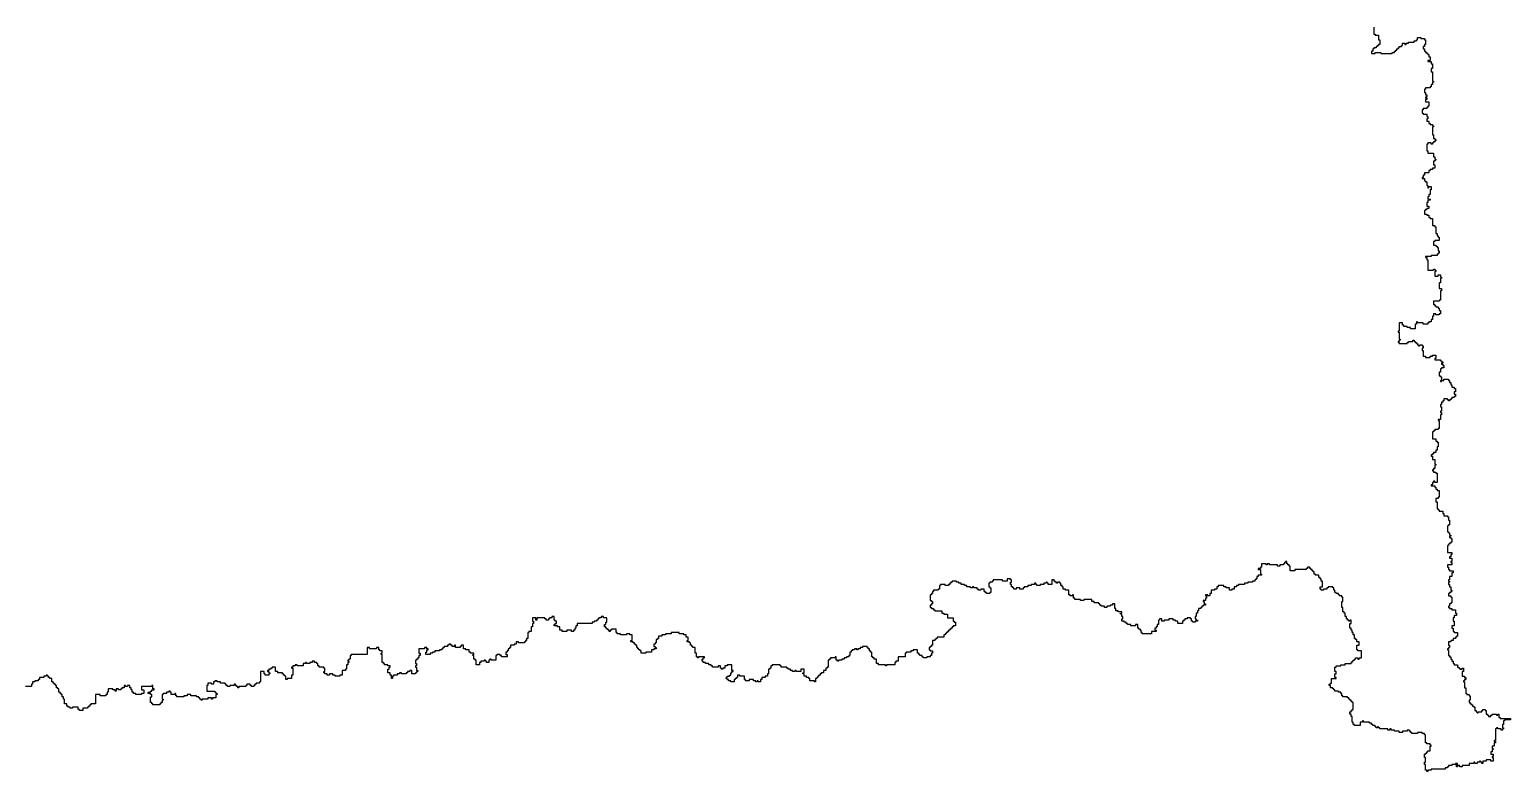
# Model space of a CAD drawing. Header units: inches. Extents: x -98695 to 376223, y 1122520 to 1501782.
# Drawn here: x 336384 to 376223, y 1148554 to 1168508 of the extents above; entities that cross this region are included whole.
import ezdxf

# ---------------------------------------------------------------- set-up
doc = ezdxf.new("R2010")
doc.units = ezdxf.units.IN
doc.header["$MEASUREMENT"] = 0
doc.layers.add('subs1', color=7, linetype='Continuous', true_color=0xc8dcf7)

msp = doc.modelspace()

# ---------------------------------------------------------------- linework, layer by layer
at = {"layer": 'subs1'}
msp.add_polyline3d([(372552, 1168574, 0), (372552, 1168389, 0), (372583, 1168389, 0), (372583, 1168358, 0), (372676, 1168358, 0), (372676, 1168235, 0), (372707, 1168235, 0), (372707, 1168111, 0), (372676, 1168111, 0), (372676, 1168080, 0), (372645, 1168080, 0), (372645, 1168050, 0), (372614, 1168050, 0), (372614, 1168019, 0), (372552, 1168019, 0), (372552, 1167988, 0), (372521, 1167988, 0), (372521, 1167926, 0), (372491, 1167926, 0), (372491, 1167865, 0), (372583, 1167865, 0), (372583, 1167895, 0), (372737, 1167895, 0), (372737, 1167865, 0), (373046, 1167865, 0), (373046, 1167895, 0), (373108, 1167895, 0), (373108, 1167926, 0), (373138, 1167926, 0), (373138, 1167957, 0), (373169, 1167957, 0), (373169, 1167988, 0), (373200, 1167988, 0), (373200, 1168019, 0), (373231, 1168019, 0), (373231, 1168050, 0), (373293, 1168050, 0), (373293, 1168080, 0), (373323, 1168080, 0), (373323, 1168142, 0), (373385, 1168142, 0), (373385, 1168111, 0), (373416, 1168111, 0), (373416, 1168142, 0), (373478, 1168142, 0), (373478, 1168173, 0), (373632, 1168173, 0), (373632, 1168204, 0), (373694, 1168204, 0), (373694, 1168235, 0), (373724, 1168235, 0), (373724, 1168296, 0), (373817, 1168296, 0), (373817, 1168266, 0), (373910, 1168266, 0), (373910, 1168235, 0), (373940, 1168235, 0), (373940, 1168111, 0), (373910, 1168111, 0), (373910, 1168050, 0), (373879, 1168050, 0), (373879, 1167988, 0), (373910, 1167988, 0), (373910, 1167926, 0), (373940, 1167926, 0), (373940, 1167895, 0), (373971, 1167895, 0), (373971, 1167865, 0), (374002, 1167865, 0), (374002, 1167834, 0), (374033, 1167834, 0), (374033, 1167772, 0), (374064, 1167772, 0), (374064, 1167679, 0), (374002, 1167679, 0), (374002, 1167649, 0), (374095, 1167649, 0), (374095, 1167587, 0), (374125, 1167587, 0), (374125, 1167463, 0), (374095, 1167463, 0), (374095, 1167371, 0), (374125, 1167371, 0), (374125, 1167124, 0), (374156, 1167124, 0), (374156, 1167093, 0), (374125, 1167093, 0), (374125, 1167032, 0), (374095, 1167032, 0), (374095, 1166970, 0), (374064, 1166970, 0), (374064, 1166939, 0), (373940, 1166939, 0), (373940, 1166908, 0), (373910, 1166908, 0), (373910, 1166816, 0), (373940, 1166816, 0), (373940, 1166754, 0), (373971, 1166754, 0), (373971, 1166692, 0), (373940, 1166692, 0), (373940, 1166661, 0), (373971, 1166661, 0), (373971, 1166631, 0), (373940, 1166631, 0), (373940, 1166569, 0), (374033, 1166569, 0), (374033, 1166446, 0), (374002, 1166446, 0), (374002, 1166415, 0), (373971, 1166415, 0), (373971, 1166384, 0), (373879, 1166384, 0), (373879, 1166353, 0), (373848, 1166353, 0), (373848, 1166260, 0), (373879, 1166260, 0), (373879, 1166230, 0), (373971, 1166230, 0), (373971, 1166168, 0), (374002, 1166168, 0), (374002, 1166106, 0), (373971, 1166106, 0), (373971, 1166045, 0), (374033, 1166045, 0), (374033, 1165983, 0), (374064, 1165983, 0), (374064, 1165952, 0), (374125, 1165952, 0), (374125, 1165921, 0), (374156, 1165921, 0), (374156, 1165890, 0), (374125, 1165890, 0), (374125, 1165674, 0), (374156, 1165674, 0), (374156, 1165582, 0), (374187, 1165582, 0), (374187, 1165551, 0), (374218, 1165551, 0), (374218, 1165520, 0), (374187, 1165520, 0), (374187, 1165489, 0), (374156, 1165489, 0), (374156, 1165458, 0), (374125, 1165458, 0), (374125, 1165428, 0), (374095, 1165428, 0), (374095, 1165458, 0), (374002, 1165458, 0), (374002, 1165428, 0), (373971, 1165428, 0), (373971, 1165243, 0), (374002, 1165243, 0), (374002, 1165181, 0), (374156, 1165181, 0), (374156, 1165088, 0), (374187, 1165088, 0), (374187, 1165027, 0), (374218, 1165027, 0), (374218, 1164996, 0), (374187, 1164996, 0), (374187, 1164965, 0), (374156, 1164965, 0), (374156, 1164872, 0), (374187, 1164872, 0), (374187, 1164780, 0), (374125, 1164780, 0), (374125, 1164749, 0), (374064, 1164749, 0), (374064, 1164718, 0), (374033, 1164718, 0), (374033, 1164656, 0), (373910, 1164656, 0), (373910, 1164595, 0), (373879, 1164595, 0), (373879, 1164533, 0), (373848, 1164533, 0), (373848, 1164502, 0), (373910, 1164502, 0), (373910, 1164441, 0), (373940, 1164441, 0), (373940, 1164410, 0), (373971, 1164410, 0), (373971, 1164317, 0), (374002, 1164317, 0), (374002, 1164255, 0), (374033, 1164255, 0), (374033, 1164286, 0), (374095, 1164286, 0), (374095, 1164194, 0), (374064, 1164194, 0), (374064, 1164070, 0), (374033, 1164070, 0), (374033, 1164009, 0), (374002, 1164009, 0), (374002, 1163947, 0), (374064, 1163947, 0), (374064, 1163916, 0), (374002, 1163916, 0), (374002, 1163854, 0), (373971, 1163854, 0), (373971, 1163762, 0), (374033, 1163762, 0), (374033, 1163700, 0), (373971, 1163700, 0), (373971, 1163669, 0), (373940, 1163669, 0), (373940, 1163638, 0), (373910, 1163638, 0), (373910, 1163546, 0), (373971, 1163546, 0), (373971, 1163515, 0), (374033, 1163515, 0), (374033, 1163453, 0), (374064, 1163453, 0), (374064, 1163423, 0), (374125, 1163423, 0), (374125, 1163237, 0), (374187, 1163237, 0), (374187, 1163207, 0), (374218, 1163207, 0), (374218, 1163022, 0), (374249, 1163022, 0), (374249, 1162960, 0), (374280, 1162960, 0), (374280, 1162929, 0), (374311, 1162929, 0), (374311, 1162836, 0), (374187, 1162836, 0), (374187, 1162806, 0), (374156, 1162806, 0), (374156, 1162713, 0), (374218, 1162713, 0), (374218, 1162682, 0), (374249, 1162682, 0), (374249, 1162651, 0), (374280, 1162651, 0), (374280, 1162559, 0), (374311, 1162559, 0), (374311, 1162497, 0), (374280, 1162497, 0), (374280, 1162466, 0), (374249, 1162466, 0), (374249, 1162435, 0), (374095, 1162435, 0), (374095, 1162405, 0), (373940, 1162405, 0), (373940, 1162374, 0), (373971, 1162374, 0), (373971, 1162312, 0), (374002, 1162312, 0), (374002, 1162034, 0), (374156, 1162034, 0), (374156, 1162065, 0), (374187, 1162065, 0), (374187, 1162034, 0), (374218, 1162034, 0), (374218, 1162004, 0), (374187, 1162004, 0), (374187, 1161880, 0), (374280, 1161880, 0), (374280, 1161911, 0), (374341, 1161911, 0), (374341, 1161849, 0), (374372, 1161849, 0), (374372, 1161819, 0), (374341, 1161819, 0), (374341, 1161695, 0), (374311, 1161695, 0), (374311, 1161541, 0), (374372, 1161541, 0), (374372, 1161479, 0), (374341, 1161479, 0), (374341, 1161232, 0), (374311, 1161232, 0), (374311, 1161202, 0), (374156, 1161202, 0), (374156, 1161109, 0), (374187, 1161109, 0), (374187, 1161078, 0), (374218, 1161078, 0), (374218, 1161047, 0), (374280, 1161047, 0), (374280, 1161017, 0), (374311, 1161017, 0), (374311, 1160955, 0), (374341, 1160955, 0), (374341, 1160862, 0), (374311, 1160862, 0), (374311, 1160831, 0), (374218, 1160831, 0), (374218, 1160862, 0), (374156, 1160862, 0), (374156, 1160801, 0), (374125, 1160801, 0), (374125, 1160708, 0), (374095, 1160708, 0), (374095, 1160646, 0), (374033, 1160646, 0), (374033, 1160616, 0), (374002, 1160616, 0), (374002, 1160585, 0), (373879, 1160585, 0), (373879, 1160616, 0), (373724, 1160616, 0), (373724, 1160646, 0), (373694, 1160646, 0), (373694, 1160585, 0), (373663, 1160585, 0), (373663, 1160461, 0), (373539, 1160461, 0), (373539, 1160492, 0), (373447, 1160492, 0), (373447, 1160523, 0), (373354, 1160523, 0), (373354, 1160554, 0), (373323, 1160554, 0), (373323, 1160616, 0), (373231, 1160616, 0), (373231, 1160400, 0), (373200, 1160400, 0), (373200, 1160369, 0), (373231, 1160369, 0), (373231, 1160184, 0), (373262, 1160184, 0), (373262, 1160153, 0), (373231, 1160153, 0), (373231, 1160122, 0), (373200, 1160122, 0), (373200, 1160091, 0), (373231, 1160091, 0), (373231, 1160060, 0), (373447, 1160060, 0), (373447, 1160091, 0), (373478, 1160091, 0), (373478, 1160122, 0), (373601, 1160122, 0), (373601, 1160153, 0), (373632, 1160153, 0), (373632, 1160122, 0), (373663, 1160122, 0), (373663, 1160091, 0), (373694, 1160091, 0), (373694, 1160060, 0), (373724, 1160060, 0), (373724, 1160029, 0), (373755, 1160029, 0), (373755, 1159999, 0), (373786, 1159999, 0), (373786, 1160029, 0), (373848, 1160029, 0), (373848, 1159999, 0), (373879, 1159999, 0), (373879, 1159937, 0), (373848, 1159937, 0), (373848, 1159875, 0), (373879, 1159875, 0), (373879, 1159721, 0), (373940, 1159721, 0), (373940, 1159690, 0), (374064, 1159690, 0), (374064, 1159721, 0), (374125, 1159721, 0), (374125, 1159752, 0), (374218, 1159752, 0), (374218, 1159659, 0), (374187, 1159659, 0), (374187, 1159628, 0), (374341, 1159628, 0), (374341, 1159598, 0), (374372, 1159598, 0), (374372, 1159567, 0), (374403, 1159567, 0), (374403, 1159536, 0), (374372, 1159536, 0), (374372, 1159505, 0), (374403, 1159505, 0), (374403, 1159474, 0), (374434, 1159474, 0), (374434, 1159412, 0), (374372, 1159412, 0), (374372, 1159382, 0), (374341, 1159382, 0), (374341, 1159289, 0), (374311, 1159289, 0), (374311, 1159197, 0), (374341, 1159197, 0), (374341, 1159166, 0), (374372, 1159166, 0), (374372, 1159073, 0), (374341, 1159073, 0), (374341, 1159042, 0), (374372, 1159042, 0), (374372, 1159073, 0), (374434, 1159073, 0), (374434, 1159104, 0), (374557, 1159104, 0), (374557, 1159073, 0), (374588, 1159073, 0), (374588, 1159011, 0), (374619, 1159011, 0), (374619, 1158950, 0), (374650, 1158950, 0), (374650, 1158888, 0), (374712, 1158888, 0), (374712, 1158857, 0), (374742, 1158857, 0), (374742, 1158765, 0), (374712, 1158765, 0), (374712, 1158703, 0), (374742, 1158703, 0), (374742, 1158641, 0), (374712, 1158641, 0), (374712, 1158610, 0), (374650, 1158610, 0), (374650, 1158580, 0), (374619, 1158580, 0), (374619, 1158549, 0), (374588, 1158549, 0), (374588, 1158518, 0), (374557, 1158518, 0), (374557, 1158549, 0), (374527, 1158549, 0), (374527, 1158580, 0), (374434, 1158580, 0), (374434, 1158518, 0), (374403, 1158518, 0), (374403, 1158487, 0), (374372, 1158487, 0), (374372, 1158425, 0), (374341, 1158425, 0), (374341, 1158364, 0), (374372, 1158364, 0), (374372, 1158240, 0), (374341, 1158240, 0), (374341, 1158209, 0), (374372, 1158209, 0), (374372, 1158148, 0), (374341, 1158148, 0), (374341, 1158024, 0), (374280, 1158024, 0), (374280, 1157994, 0), (374311, 1157994, 0), (374311, 1157778, 0), (374280, 1157778, 0), (374280, 1157747, 0), (374187, 1157747, 0), (374187, 1157716, 0), (374156, 1157716, 0), (374156, 1157685, 0), (374125, 1157685, 0), (374125, 1157500, 0), (374218, 1157500, 0), (374218, 1157438, 0), (374249, 1157438, 0), (374249, 1157407, 0), (374280, 1157407, 0), (374280, 1157284, 0), (374249, 1157284, 0), (374249, 1157192, 0), (374218, 1157192, 0), (374218, 1157130, 0), (374156, 1157130, 0), (374156, 1157099, 0), (374125, 1157099, 0), (374125, 1157068, 0), (374095, 1157068, 0), (374095, 1157037, 0), (374125, 1157037, 0), (374125, 1156945, 0), (374187, 1156945, 0), (374187, 1156821, 0), (374218, 1156821, 0), (374218, 1156790, 0), (374187, 1156790, 0), (374187, 1156698, 0), (374156, 1156698, 0), (374156, 1156667, 0), (374125, 1156667, 0), (374125, 1156636, 0), (374156, 1156636, 0), (374156, 1156605, 0), (374218, 1156605, 0), (374218, 1156575, 0), (374249, 1156575, 0), (374249, 1156328, 0), (374187, 1156328, 0), (374187, 1156359, 0), (374156, 1156359, 0), (374156, 1156328, 0), (374125, 1156328, 0), (374125, 1156266, 0), (374095, 1156266, 0), (374095, 1156235, 0), (374187, 1156235, 0), (374187, 1156204, 0), (374218, 1156204, 0), (374218, 1156143, 0), (374249, 1156143, 0), (374249, 1156112, 0), (374311, 1156112, 0), (374311, 1155927, 0), (374280, 1155927, 0), (374280, 1155896, 0), (374218, 1155896, 0), (374218, 1155803, 0), (374249, 1155803, 0), (374249, 1155618, 0), (374280, 1155618, 0), (374280, 1155587, 0), (374311, 1155587, 0), (374311, 1155557, 0), (374403, 1155557, 0), (374403, 1155495, 0), (374434, 1155495, 0), (374434, 1155433, 0), (374527, 1155433, 0), (374527, 1155402, 0), (374557, 1155402, 0), (374557, 1155310, 0), (374588, 1155310, 0), (374588, 1155186, 0), (374557, 1155186, 0), (374557, 1155156, 0), (374527, 1155156, 0), (374527, 1155001, 0), (374557, 1155001, 0), (374557, 1154971, 0), (374588, 1154971, 0), (374588, 1154909, 0), (374619, 1154909, 0), (374619, 1154878, 0), (374588, 1154878, 0), (374588, 1154847, 0), (374619, 1154847, 0), (374619, 1154816, 0), (374650, 1154816, 0), (374650, 1154724, 0), (374619, 1154724, 0), (374619, 1154693, 0), (374588, 1154693, 0), (374588, 1154662, 0), (374557, 1154662, 0), (374557, 1154631, 0), (374527, 1154631, 0), (374527, 1154446, 0), (374650, 1154446, 0), (374650, 1154384, 0), (374619, 1154384, 0), (374619, 1154323, 0), (374588, 1154323, 0), (374588, 1154292, 0), (374650, 1154292, 0), (374650, 1154199, 0), (374619, 1154199, 0), (374619, 1154169, 0), (374650, 1154169, 0), (374650, 1154107, 0), (374527, 1154107, 0), (374527, 1154045, 0), (374557, 1154045, 0), (374557, 1153983, 0), (374588, 1153983, 0), (374588, 1153953, 0), (374681, 1153953, 0), (374681, 1153891, 0), (374650, 1153891, 0), (374650, 1153798, 0), (374588, 1153798, 0), (374588, 1153706, 0), (374557, 1153706, 0), (374557, 1153675, 0), (374588, 1153675, 0), (374588, 1153644, 0), (374557, 1153644, 0), (374557, 1153582, 0), (374588, 1153582, 0), (374588, 1153521, 0), (374619, 1153521, 0), (374619, 1153428, 0), (374650, 1153428, 0), (374650, 1153397, 0), (374619, 1153397, 0), (374619, 1153366, 0), (374588, 1153366, 0), (374588, 1153336, 0), (374557, 1153336, 0), (374557, 1153274, 0), (374619, 1153274, 0), (374619, 1153243, 0), (374650, 1153243, 0), (374650, 1153089, 0), (374619, 1153089, 0), (374619, 1153058, 0), (374588, 1153058, 0), (374588, 1152996, 0), (374557, 1152996, 0), (374557, 1152965, 0), (374588, 1152965, 0), (374588, 1152935, 0), (374650, 1152935, 0), (374650, 1152904, 0), (374742, 1152904, 0), (374742, 1152811, 0), (374773, 1152811, 0), (374773, 1152750, 0), (374712, 1152750, 0), (374712, 1152688, 0), (374681, 1152688, 0), (374681, 1152595, 0), (374712, 1152595, 0), (374712, 1152472, 0), (374650, 1152472, 0), (374650, 1152410, 0), (374681, 1152410, 0), (374681, 1152318, 0), (374712, 1152318, 0), (374712, 1152287, 0), (374804, 1152287, 0), (374804, 1152194, 0), (374773, 1152194, 0), (374773, 1152163, 0), (374742, 1152163, 0), (374742, 1152133, 0), (374681, 1152133, 0), (374681, 1152071, 0), (374619, 1152071, 0), (374619, 1152040, 0), (374557, 1152040, 0), (374557, 1151948, 0), (374588, 1151948, 0), (374588, 1151886, 0), (374557, 1151886, 0), (374557, 1151855, 0), (374527, 1151855, 0), (374527, 1151824, 0), (374557, 1151824, 0), (374557, 1151670, 0), (374588, 1151670, 0), (374588, 1151639, 0), (374619, 1151639, 0), (374619, 1151577, 0), (374650, 1151577, 0), (374650, 1151516, 0), (374681, 1151516, 0), (374681, 1151454, 0), (374712, 1151454, 0), (374712, 1151423, 0), (374804, 1151423, 0), (374804, 1151361, 0), (374835, 1151361, 0), (374835, 1151331, 0), (374866, 1151331, 0), (374866, 1151300, 0), (374928, 1151300, 0), (374928, 1151331, 0), (374958, 1151331, 0), (374958, 1151238, 0), (374928, 1151238, 0), (374928, 1151115, 0), (374989, 1151115, 0), (374989, 1151084, 0), (375020, 1151084, 0), (375020, 1151022, 0), (374989, 1151022, 0), (374989, 1150991, 0), (374958, 1150991, 0), (374958, 1150960, 0), (374989, 1150960, 0), (374989, 1150806, 0), (375020, 1150806, 0), (375020, 1150652, 0), (375051, 1150652, 0), (375051, 1150621, 0), (375113, 1150621, 0), (375113, 1150590, 0), (375143, 1150590, 0), (375143, 1150467, 0), (375113, 1150467, 0), (375113, 1150405, 0), (375143, 1150405, 0), (375143, 1150374, 0), (375174, 1150374, 0), (375174, 1150344, 0), (375205, 1150344, 0), (375205, 1150313, 0), (375236, 1150313, 0), (375236, 1150282, 0), (375267, 1150282, 0), (375267, 1150189, 0), (375298, 1150189, 0), (375298, 1150158, 0), (375329, 1150158, 0), (375329, 1150128, 0), (375359, 1150128, 0), (375359, 1150158, 0), (375452, 1150158, 0), (375452, 1150189, 0), (375483, 1150189, 0), (375483, 1150220, 0), (375544, 1150220, 0), (375544, 1150189, 0), (375575, 1150189, 0), (375575, 1150097, 0), (375606, 1150097, 0), (375606, 1150066, 0), (375637, 1150066, 0), (375637, 1150035, 0), (375699, 1150035, 0), (375699, 1150066, 0), (375730, 1150066, 0), (375730, 1150097, 0), (375853, 1150097, 0), (375853, 1150066, 0), (375884, 1150066, 0), (375884, 1150097, 0), (375915, 1150097, 0), (375915, 1150004, 0), (375945, 1150004, 0), (375945, 1149973, 0), (376223, 1149973, 0), (376223, 1149942, 0), (376069, 1149942, 0), (376069, 1149912, 0), (376038, 1149912, 0), (376038, 1149819, 0), (376007, 1149819, 0), (376007, 1149727, 0), (376038, 1149727, 0), (376038, 1149696, 0), (376007, 1149696, 0), (376007, 1149665, 0), (375976, 1149665, 0), (375976, 1149696, 0), (375884, 1149696, 0), (375884, 1149727, 0), (375853, 1149727, 0), (375853, 1149696, 0), (375822, 1149696, 0), (375822, 1149387, 0), (375791, 1149387, 0), (375791, 1149356, 0), (375822, 1149356, 0), (375822, 1149326, 0), (375791, 1149326, 0), (375791, 1149233, 0), (375730, 1149233, 0), (375730, 1149171, 0), (375760, 1149171, 0), (375760, 1149140, 0), (375730, 1149140, 0), (375730, 1149079, 0), (375699, 1149079, 0), (375699, 1149017, 0), (375760, 1149017, 0), (375760, 1148955, 0), (375730, 1148955, 0), (375730, 1148925, 0), (375760, 1148925, 0), (375760, 1148832, 0), (375699, 1148832, 0), (375699, 1148863, 0), (375575, 1148863, 0), (375575, 1148832, 0), (375483, 1148832, 0), (375483, 1148770, 0), (375452, 1148770, 0), (375452, 1148801, 0), (375421, 1148801, 0), (375421, 1148832, 0), (375390, 1148832, 0), (375390, 1148801, 0), (375329, 1148801, 0), (375329, 1148770, 0), (375267, 1148770, 0), (375267, 1148801, 0), (375236, 1148801, 0), (375236, 1148770, 0), (375113, 1148770, 0), (375113, 1148709, 0), (374928, 1148709, 0), (374928, 1148678, 0), (374866, 1148678, 0), (374866, 1148709, 0), (374804, 1148709, 0), (374804, 1148678, 0), (374773, 1148678, 0), (374773, 1148739, 0), (374804, 1148739, 0), (374804, 1148770, 0), (374742, 1148770, 0), (374742, 1148739, 0), (374650, 1148739, 0), (374650, 1148709, 0), (374557, 1148709, 0), (374557, 1148678, 0), (374527, 1148678, 0), (374527, 1148647, 0), (374465, 1148647, 0), (374465, 1148616, 0), (374095, 1148616, 0), (374095, 1148585, 0), (374002, 1148585, 0), (374002, 1148554, 0), (373971, 1148554, 0), (373971, 1148585, 0), (373940, 1148585, 0), (373940, 1148739, 0), (373910, 1148739, 0), (373910, 1148801, 0), (373940, 1148801, 0), (373940, 1148925, 0), (373910, 1148925, 0), (373910, 1149017, 0), (373940, 1149017, 0), (373940, 1149048, 0), (373971, 1149048, 0), (373971, 1149079, 0), (374002, 1149079, 0), (374002, 1149110, 0), (374064, 1149110, 0), (374064, 1149233, 0), (374095, 1149233, 0), (374095, 1149264, 0), (374064, 1149264, 0), (374064, 1149295, 0), (373971, 1149295, 0), (373971, 1149326, 0), (373940, 1149326, 0), (373940, 1149541, 0), (373910, 1149541, 0), (373910, 1149572, 0), (373848, 1149572, 0), (373848, 1149603, 0), (373724, 1149603, 0), (373724, 1149572, 0), (373570, 1149572, 0), (373570, 1149603, 0), (373539, 1149603, 0), (373539, 1149634, 0), (373509, 1149634, 0), (373509, 1149665, 0), (373447, 1149665, 0), (373447, 1149634, 0), (373323, 1149634, 0), (373323, 1149603, 0), (373231, 1149603, 0), (373231, 1149634, 0), (373108, 1149634, 0), (373108, 1149665, 0), (373015, 1149665, 0), (373015, 1149696, 0), (372984, 1149696, 0), (372984, 1149665, 0), (372922, 1149665, 0), (372922, 1149696, 0), (372707, 1149696, 0), (372707, 1149727, 0), (372676, 1149727, 0), (372676, 1149757, 0), (372645, 1149757, 0), (372645, 1149727, 0), (372614, 1149727, 0), (372614, 1149757, 0), (372583, 1149757, 0), (372583, 1149788, 0), (372521, 1149788, 0), (372521, 1149819, 0), (372491, 1149819, 0), (372491, 1149850, 0), (372429, 1149850, 0), (372429, 1149881, 0), (372275, 1149881, 0), (372275, 1149912, 0), (372244, 1149912, 0), (372244, 1149881, 0), (372182, 1149881, 0), (372182, 1149788, 0), (372028, 1149788, 0), (372028, 1149819, 0), (371997, 1149819, 0), (371997, 1149881, 0), (371966, 1149881, 0), (371966, 1150035, 0), (371935, 1150035, 0), (371935, 1150097, 0), (371905, 1150097, 0), (371905, 1150158, 0), (371935, 1150158, 0), (371935, 1150189, 0), (371966, 1150189, 0), (371966, 1150220, 0), (371997, 1150220, 0), (371997, 1150405, 0), (371966, 1150405, 0), (371966, 1150436, 0), (371935, 1150436, 0), (371935, 1150467, 0), (371905, 1150467, 0), (371905, 1150498, 0), (371874, 1150498, 0), (371874, 1150529, 0), (371843, 1150529, 0), (371843, 1150559, 0), (371719, 1150559, 0), (371719, 1150590, 0), (371689, 1150590, 0), (371689, 1150652, 0), (371658, 1150652, 0), (371658, 1150683, 0), (371596, 1150683, 0), (371596, 1150714, 0), (371504, 1150714, 0), (371504, 1150745, 0), (371473, 1150745, 0), (371473, 1150775, 0), (371442, 1150775, 0), (371442, 1150806, 0), (371380, 1150806, 0), (371380, 1150868, 0), (371349, 1150868, 0), (371349, 1150899, 0), (371380, 1150899, 0), (371380, 1150930, 0), (371411, 1150930, 0), (371411, 1151053, 0), (371534, 1151053, 0), (371534, 1151084, 0), (371504, 1151084, 0), (371504, 1151176, 0), (371534, 1151176, 0), (371534, 1151238, 0), (371504, 1151238, 0), (371504, 1151361, 0), (371534, 1151361, 0), (371534, 1151392, 0), (371658, 1151392, 0), (371658, 1151423, 0), (371781, 1151423, 0), (371781, 1151454, 0), (371935, 1151454, 0), (371935, 1151485, 0), (371966, 1151485, 0), (371966, 1151516, 0), (371997, 1151516, 0), (371997, 1151547, 0), (372028, 1151547, 0), (372028, 1151577, 0), (372059, 1151577, 0), (372059, 1151608, 0), (372120, 1151608, 0), (372120, 1151577, 0), (372151, 1151577, 0), (372151, 1151608, 0), (372213, 1151608, 0), (372213, 1151793, 0), (372120, 1151793, 0), (372120, 1151824, 0), (372090, 1151824, 0), (372090, 1151948, 0), (372151, 1151948, 0), (372151, 1152040, 0), (372090, 1152040, 0), (372090, 1152102, 0), (372059, 1152102, 0), (372059, 1152133, 0), (372028, 1152133, 0), (372028, 1152225, 0), (371997, 1152225, 0), (371997, 1152287, 0), (371966, 1152287, 0), (371966, 1152349, 0), (371935, 1152349, 0), (371935, 1152410, 0), (371905, 1152410, 0), (371905, 1152534, 0), (371935, 1152534, 0), (371935, 1152626, 0), (371905, 1152626, 0), (371905, 1152595, 0), (371874, 1152595, 0), (371874, 1152626, 0), (371843, 1152626, 0), (371843, 1152657, 0), (371812, 1152657, 0), (371812, 1152719, 0), (371781, 1152719, 0), (371781, 1152811, 0), (371750, 1152811, 0), (371750, 1152842, 0), (371719, 1152842, 0), (371719, 1152965, 0), (371689, 1152965, 0), (371689, 1153120, 0), (371719, 1153120, 0), (371719, 1153243, 0), (371689, 1153243, 0), (371689, 1153274, 0), (371627, 1153274, 0), (371627, 1153305, 0), (371596, 1153305, 0), (371596, 1153336, 0), (371534, 1153336, 0), (371534, 1153366, 0), (371504, 1153366, 0), (371504, 1153428, 0), (371473, 1153428, 0), (371473, 1153490, 0), (371442, 1153490, 0), (371442, 1153521, 0), (371318, 1153521, 0), (371318, 1153490, 0), (371288, 1153490, 0), (371288, 1153459, 0), (371195, 1153459, 0), (371195, 1153428, 0), (371133, 1153428, 0), (371133, 1153459, 0), (371103, 1153459, 0), (371103, 1153521, 0), (371164, 1153521, 0), (371164, 1153675, 0), (371133, 1153675, 0), (371133, 1153737, 0), (371103, 1153737, 0), (371103, 1153768, 0), (371072, 1153768, 0), (371072, 1153829, 0), (370979, 1153829, 0), (370979, 1153860, 0), (370948, 1153860, 0), (370948, 1153922, 0), (370917, 1153922, 0), (370917, 1153953, 0), (370887, 1153953, 0), (370887, 1153983, 0), (370856, 1153983, 0), (370856, 1154014, 0), (370825, 1154014, 0), (370825, 1154045, 0), (370763, 1154045, 0), (370763, 1154014, 0), (370732, 1154014, 0), (370732, 1153983, 0), (370424, 1153983, 0), (370424, 1153953, 0), (370300, 1153953, 0), (370300, 1154076, 0), (370270, 1154076, 0), (370270, 1154107, 0), (370239, 1154107, 0), (370239, 1154138, 0), (370208, 1154138, 0), (370208, 1154199, 0), (370177, 1154199, 0), (370177, 1154169, 0), (370146, 1154169, 0), (370146, 1154138, 0), (370115, 1154138, 0), (370115, 1154107, 0), (370023, 1154107, 0), (370023, 1154076, 0), (369961, 1154076, 0), (369961, 1154107, 0), (369745, 1154107, 0), (369745, 1154138, 0), (369684, 1154138, 0), (369684, 1154107, 0), (369653, 1154107, 0), (369653, 1154138, 0), (369529, 1154138, 0), (369529, 1154045, 0), (369498, 1154045, 0), (369498, 1154014, 0), (369437, 1154014, 0), (369437, 1153983, 0), (369498, 1153983, 0), (369498, 1153860, 0), (369529, 1153860, 0), (369529, 1153829, 0), (369437, 1153829, 0), (369437, 1153798, 0), (369406, 1153798, 0), (369406, 1153737, 0), (369375, 1153737, 0), (369375, 1153706, 0), (369344, 1153706, 0), (369344, 1153675, 0), (369283, 1153675, 0), (369283, 1153644, 0), (369159, 1153644, 0), (369159, 1153613, 0), (369067, 1153613, 0), (369067, 1153582, 0), (368912, 1153582, 0), (368912, 1153552, 0), (368851, 1153552, 0), (368851, 1153521, 0), (368789, 1153521, 0), (368789, 1153459, 0), (368727, 1153459, 0), (368727, 1153428, 0), (368666, 1153428, 0), (368666, 1153490, 0), (368573, 1153490, 0), (368573, 1153521, 0), (368511, 1153521, 0), (368511, 1153552, 0), (368357, 1153552, 0), (368357, 1153521, 0), (368326, 1153521, 0), (368326, 1153459, 0), (368265, 1153459, 0), (368265, 1153428, 0), (368172, 1153428, 0), (368172, 1153336, 0), (368141, 1153336, 0), (368141, 1153274, 0), (368080, 1153274, 0), (368080, 1153305, 0), (368018, 1153305, 0), (368018, 1153274, 0), (368049, 1153274, 0), (368049, 1153212, 0), (368018, 1153212, 0), (368018, 1153151, 0), (367956, 1153151, 0), (367956, 1153120, 0), (367987, 1153120, 0), (367987, 1153058, 0), (368018, 1153058, 0), (368018, 1153027, 0), (367956, 1153027, 0), (367956, 1152996, 0), (367925, 1152996, 0), (367925, 1152965, 0), (367894, 1152965, 0), (367894, 1152935, 0), (367833, 1152935, 0), (367833, 1152873, 0), (367802, 1152873, 0), (367802, 1152811, 0), (367771, 1152811, 0), (367771, 1152719, 0), (367740, 1152719, 0), (367740, 1152657, 0), (367771, 1152657, 0), (367771, 1152626, 0), (367802, 1152626, 0), (367802, 1152595, 0), (367740, 1152595, 0), (367740, 1152564, 0), (367679, 1152564, 0), (367679, 1152595, 0), (367648, 1152595, 0), (367648, 1152657, 0), (367617, 1152657, 0), (367617, 1152688, 0), (367524, 1152688, 0), (367524, 1152657, 0), (367463, 1152657, 0), (367463, 1152626, 0), (367432, 1152626, 0), (367432, 1152595, 0), (367401, 1152595, 0), (367401, 1152534, 0), (367277, 1152534, 0), (367277, 1152595, 0), (367216, 1152595, 0), (367216, 1152626, 0), (367154, 1152626, 0), (367154, 1152657, 0), (367031, 1152657, 0), (367031, 1152626, 0), (366907, 1152626, 0), (366907, 1152595, 0), (366846, 1152595, 0), (366846, 1152657, 0), (366784, 1152657, 0), (366784, 1152626, 0), (366753, 1152626, 0), (366753, 1152503, 0), (366722, 1152503, 0), (366722, 1152441, 0), (366691, 1152441, 0), (366691, 1152410, 0), (366661, 1152410, 0), (366661, 1152349, 0), (366691, 1152349, 0), (366691, 1152318, 0), (366568, 1152318, 0), (366568, 1152256, 0), (366321, 1152256, 0), (366321, 1152287, 0), (366290, 1152287, 0), (366290, 1152349, 0), (366260, 1152349, 0), (366260, 1152379, 0), (366229, 1152379, 0), (366229, 1152410, 0), (366198, 1152410, 0), (366198, 1152503, 0), (366136, 1152503, 0), (366136, 1152472, 0), (366013, 1152472, 0), (366013, 1152503, 0), (365920, 1152503, 0), (365920, 1152534, 0), (365889, 1152534, 0), (365889, 1152564, 0), (365828, 1152564, 0), (365828, 1152595, 0), (365766, 1152595, 0), (365766, 1152657, 0), (365797, 1152657, 0), (365797, 1152719, 0), (365766, 1152719, 0), (365766, 1152780, 0), (365735, 1152780, 0), (365735, 1152811, 0), (365766, 1152811, 0), (365766, 1152842, 0), (365673, 1152842, 0), (365673, 1152873, 0), (365612, 1152873, 0), (365612, 1152935, 0), (365581, 1152935, 0), (365581, 1153058, 0), (365519, 1153058, 0), (365519, 1153027, 0), (365458, 1153027, 0), (365458, 1152996, 0), (365365, 1152996, 0), (365365, 1152965, 0), (365303, 1152965, 0), (365303, 1152996, 0), (365211, 1152996, 0), (365211, 1153027, 0), (365180, 1153027, 0), (365180, 1153058, 0), (365149, 1153058, 0), (365149, 1153089, 0), (365026, 1153089, 0), (365026, 1153120, 0), (364964, 1153120, 0), (364964, 1153181, 0), (364748, 1153181, 0), (364748, 1153151, 0), (364656, 1153151, 0), (364656, 1153181, 0), (364501, 1153181, 0), (364501, 1153212, 0), (364470, 1153212, 0), (364470, 1153305, 0), (364440, 1153305, 0), (364440, 1153274, 0), (364378, 1153274, 0), (364378, 1153305, 0), (364347, 1153305, 0), (364347, 1153428, 0), (364255, 1153428, 0), (364255, 1153459, 0), (364193, 1153459, 0), (364193, 1153521, 0), (364162, 1153521, 0), (364162, 1153552, 0), (364131, 1153552, 0), (364131, 1153613, 0), (364100, 1153613, 0), (364100, 1153644, 0), (364039, 1153644, 0), (364039, 1153613, 0), (364008, 1153613, 0), (364008, 1153644, 0), (363977, 1153644, 0), (363977, 1153675, 0), (363946, 1153675, 0), (363946, 1153706, 0), (363884, 1153706, 0), (363884, 1153582, 0), (363792, 1153582, 0), (363792, 1153613, 0), (363761, 1153613, 0), (363761, 1153644, 0), (363730, 1153644, 0), (363730, 1153613, 0), (363668, 1153613, 0), (363668, 1153582, 0), (363576, 1153582, 0), (363576, 1153552, 0), (363483, 1153552, 0), (363483, 1153582, 0), (363452, 1153582, 0), (363452, 1153613, 0), (363422, 1153613, 0), (363422, 1153582, 0), (363329, 1153582, 0), (363329, 1153552, 0), (363237, 1153552, 0), (363237, 1153521, 0), (363144, 1153521, 0), (363144, 1153490, 0), (363113, 1153490, 0), (363113, 1153459, 0), (363021, 1153459, 0), (363021, 1153490, 0), (362928, 1153490, 0), (362928, 1153459, 0), (362866, 1153459, 0), (362866, 1153490, 0), (362836, 1153490, 0), (362836, 1153521, 0), (362805, 1153521, 0), (362805, 1153582, 0), (362774, 1153582, 0), (362774, 1153644, 0), (362805, 1153644, 0), (362805, 1153706, 0), (362774, 1153706, 0), (362774, 1153737, 0), (362681, 1153737, 0), (362681, 1153675, 0), (362558, 1153675, 0), (362558, 1153706, 0), (362311, 1153706, 0), (362311, 1153675, 0), (362280, 1153675, 0), (362280, 1153644, 0), (362219, 1153644, 0), (362219, 1153613, 0), (362188, 1153613, 0), (362188, 1153521, 0), (362219, 1153521, 0), (362219, 1153490, 0), (362249, 1153490, 0), (362249, 1153366, 0), (362219, 1153366, 0), (362219, 1153336, 0), (362126, 1153336, 0), (362126, 1153366, 0), (362095, 1153366, 0), (362095, 1153397, 0), (362064, 1153397, 0), (362064, 1153459, 0), (361972, 1153459, 0), (361972, 1153428, 0), (361910, 1153428, 0), (361910, 1153459, 0), (361879, 1153459, 0), (361879, 1153490, 0), (361787, 1153490, 0), (361787, 1153521, 0), (361756, 1153521, 0), (361756, 1153490, 0), (361694, 1153490, 0), (361694, 1153521, 0), (361602, 1153521, 0), (361602, 1153552, 0), (361540, 1153552, 0), (361540, 1153582, 0), (361447, 1153582, 0), (361447, 1153613, 0), (361386, 1153613, 0), (361386, 1153644, 0), (361324, 1153644, 0), (361324, 1153675, 0), (361201, 1153675, 0), (361201, 1153644, 0), (361170, 1153644, 0), (361170, 1153613, 0), (361139, 1153613, 0), (361139, 1153582, 0), (361108, 1153582, 0), (361108, 1153552, 0), (361016, 1153552, 0), (361016, 1153582, 0), (360892, 1153582, 0), (360892, 1153552, 0), (360861, 1153552, 0), (360861, 1153459, 0), (360831, 1153459, 0), (360831, 1153428, 0), (360707, 1153428, 0), (360707, 1153397, 0), (360676, 1153397, 0), (360676, 1153336, 0), (360645, 1153336, 0), (360645, 1153305, 0), (360615, 1153305, 0), (360615, 1153151, 0), (360645, 1153151, 0), (360645, 1153120, 0), (360676, 1153120, 0), (360676, 1153058, 0), (360645, 1153058, 0), (360645, 1153027, 0), (360615, 1153027, 0), (360615, 1152965, 0), (360645, 1152965, 0), (360645, 1152935, 0), (360707, 1152935, 0), (360707, 1152904, 0), (360738, 1152904, 0), (360738, 1152873, 0), (360923, 1152873, 0), (360923, 1152811, 0), (360985, 1152811, 0), (360985, 1152780, 0), (361077, 1152780, 0), (361077, 1152688, 0), (361232, 1152688, 0), (361232, 1152595, 0), (361262, 1152595, 0), (361262, 1152564, 0), (361293, 1152564, 0), (361293, 1152472, 0), (361232, 1152472, 0), (361232, 1152441, 0), (361201, 1152441, 0), (361201, 1152410, 0), (361170, 1152410, 0), (361170, 1152379, 0), (361139, 1152379, 0), (361139, 1152349, 0), (361108, 1152349, 0), (361108, 1152318, 0), (361077, 1152318, 0), (361077, 1152287, 0), (361046, 1152287, 0), (361046, 1152256, 0), (361016, 1152256, 0), (361016, 1152225, 0), (360985, 1152225, 0), (360985, 1152163, 0), (360800, 1152163, 0), (360800, 1152133, 0), (360769, 1152133, 0), (360769, 1152102, 0), (360738, 1152102, 0), (360738, 1152071, 0), (360676, 1152071, 0), (360676, 1151948, 0), (360645, 1151948, 0), (360645, 1151917, 0), (360615, 1151917, 0), (360615, 1151886, 0), (360584, 1151886, 0), (360584, 1151824, 0), (360615, 1151824, 0), (360615, 1151793, 0), (360676, 1151793, 0), (360676, 1151732, 0), (360645, 1151732, 0), (360645, 1151670, 0), (360615, 1151670, 0), (360615, 1151639, 0), (360522, 1151639, 0), (360522, 1151608, 0), (360429, 1151608, 0), (360429, 1151639, 0), (360399, 1151639, 0), (360399, 1151670, 0), (360337, 1151670, 0), (360337, 1151701, 0), (360306, 1151701, 0), (360306, 1151732, 0), (360275, 1151732, 0), (360275, 1151824, 0), (360152, 1151824, 0), (360152, 1151793, 0), (360090, 1151793, 0), (360090, 1151762, 0), (359967, 1151762, 0), (359967, 1151732, 0), (359936, 1151732, 0), (359936, 1151639, 0), (359751, 1151639, 0), (359751, 1151516, 0), (359689, 1151516, 0), (359689, 1151485, 0), (359658, 1151485, 0), (359658, 1151423, 0), (359442, 1151423, 0), (359442, 1151392, 0), (359412, 1151392, 0), (359412, 1151423, 0), (359226, 1151423, 0), (359226, 1151454, 0), (359165, 1151454, 0), (359165, 1151577, 0), (359103, 1151577, 0), (359103, 1151608, 0), (359072, 1151608, 0), (359072, 1151639, 0), (359041, 1151639, 0), (359041, 1151762, 0), (359011, 1151762, 0), (359011, 1151793, 0), (358980, 1151793, 0), (358980, 1151855, 0), (358949, 1151855, 0), (358949, 1151886, 0), (358918, 1151886, 0), (358918, 1151917, 0), (358795, 1151917, 0), (358795, 1151886, 0), (358733, 1151886, 0), (358733, 1151855, 0), (358671, 1151855, 0), (358671, 1151824, 0), (358640, 1151824, 0), (358640, 1151855, 0), (358579, 1151855, 0), (358579, 1151824, 0), (358517, 1151824, 0), (358517, 1151793, 0), (358486, 1151793, 0), (358486, 1151762, 0), (358455, 1151762, 0), (358455, 1151670, 0), (358424, 1151670, 0), (358424, 1151639, 0), (358363, 1151639, 0), (358363, 1151608, 0), (358301, 1151608, 0), (358301, 1151577, 0), (358239, 1151577, 0), (358239, 1151547, 0), (358147, 1151547, 0), (358147, 1151516, 0), (358116, 1151516, 0), (358116, 1151547, 0), (358085, 1151547, 0), (358085, 1151639, 0), (358054, 1151639, 0), (358054, 1151608, 0), (357931, 1151608, 0), (357931, 1151577, 0), (357900, 1151577, 0), (357900, 1151547, 0), (357869, 1151547, 0), (357869, 1151361, 0), (357838, 1151361, 0), (357838, 1151331, 0), (357808, 1151331, 0), (357808, 1151269, 0), (357746, 1151269, 0), (357746, 1151207, 0), (357684, 1151207, 0), (357684, 1151176, 0), (357653, 1151176, 0), (357653, 1151146, 0), (357622, 1151146, 0), (357622, 1151115, 0), (357592, 1151115, 0), (357592, 1151084, 0), (357561, 1151084, 0), (357561, 1151053, 0), (357530, 1151053, 0), (357530, 1150960, 0), (357499, 1150960, 0), (357499, 1150991, 0), (357376, 1150991, 0), (357376, 1151053, 0), (357345, 1151053, 0), (357345, 1151084, 0), (357283, 1151084, 0), (357283, 1151115, 0), (357221, 1151115, 0), (357221, 1151176, 0), (357191, 1151176, 0), (357191, 1151207, 0), (357221, 1151207, 0), (357221, 1151300, 0), (357129, 1151300, 0), (357129, 1151238, 0), (357005, 1151238, 0), (357005, 1151269, 0), (356975, 1151269, 0), (356975, 1151238, 0), (356913, 1151238, 0), (356913, 1151269, 0), (356851, 1151269, 0), (356851, 1151300, 0), (356790, 1151300, 0), (356790, 1151331, 0), (356759, 1151331, 0), (356759, 1151361, 0), (356604, 1151361, 0), (356604, 1151392, 0), (356574, 1151392, 0), (356574, 1151423, 0), (356358, 1151423, 0), (356358, 1151392, 0), (356327, 1151392, 0), (356327, 1151331, 0), (356296, 1151331, 0), (356296, 1151300, 0), (356265, 1151300, 0), (356265, 1151176, 0), (356234, 1151176, 0), (356234, 1151115, 0), (356173, 1151115, 0), (356173, 1151084, 0), (356080, 1151084, 0), (356080, 1151022, 0), (356049, 1151022, 0), (356049, 1150960, 0), (355988, 1150960, 0), (355988, 1150991, 0), (355957, 1150991, 0), (355957, 1150960, 0), (355926, 1150960, 0), (355926, 1150991, 0), (355864, 1150991, 0), (355864, 1151022, 0), (355741, 1151022, 0), (355741, 1150991, 0), (355648, 1150991, 0), (355648, 1151022, 0), (355617, 1151022, 0), (355617, 1151115, 0), (355494, 1151115, 0), (355494, 1151146, 0), (355432, 1151146, 0), (355432, 1151084, 0), (355401, 1151084, 0), (355401, 1151053, 0), (355371, 1151053, 0), (355371, 1151022, 0), (355340, 1151022, 0), (355340, 1150960, 0), (355247, 1150960, 0), (355247, 1150991, 0), (355186, 1150991, 0), (355186, 1151022, 0), (355155, 1151022, 0), (355155, 1151053, 0), (355124, 1151053, 0), (355124, 1151084, 0), (355155, 1151084, 0), (355155, 1151115, 0), (355216, 1151115, 0), (355216, 1151146, 0), (355247, 1151146, 0), (355247, 1151207, 0), (355278, 1151207, 0), (355278, 1151238, 0), (355309, 1151238, 0), (355309, 1151269, 0), (355278, 1151269, 0), (355278, 1151423, 0), (355155, 1151423, 0), (355155, 1151392, 0), (355093, 1151392, 0), (355093, 1151331, 0), (355031, 1151331, 0), (355031, 1151300, 0), (355000, 1151300, 0), (355000, 1151331, 0), (354970, 1151331, 0), (354970, 1151392, 0), (354908, 1151392, 0), (354908, 1151361, 0), (354754, 1151361, 0), (354754, 1151392, 0), (354723, 1151392, 0), (354723, 1151423, 0), (354661, 1151423, 0), (354661, 1151454, 0), (354569, 1151454, 0), (354569, 1151485, 0), (354507, 1151485, 0), (354507, 1151516, 0), (354476, 1151516, 0), (354476, 1151577, 0), (354507, 1151577, 0), (354507, 1151608, 0), (354538, 1151608, 0), (354538, 1151639, 0), (354384, 1151639, 0), (354384, 1151608, 0), (354353, 1151608, 0), (354353, 1151639, 0), (354322, 1151639, 0), (354322, 1151732, 0), (354291, 1151732, 0), (354291, 1151886, 0), (354229, 1151886, 0), (354229, 1151917, 0), (354198, 1151917, 0), (354198, 1151948, 0), (354168, 1151948, 0), (354168, 1152009, 0), (354137, 1152009, 0), (354137, 1152040, 0), (354075, 1152040, 0), (354075, 1152071, 0), (354106, 1152071, 0), (354106, 1152163, 0), (354044, 1152163, 0), (354044, 1152225, 0), (353983, 1152225, 0), (353983, 1152256, 0), (353859, 1152256, 0), (353859, 1152287, 0), (353643, 1152287, 0), (353643, 1152256, 0), (353489, 1152256, 0), (353489, 1152225, 0), (353396, 1152225, 0), (353396, 1152194, 0), (353304, 1152194, 0), (353304, 1152133, 0), (353273, 1152133, 0), (353273, 1152102, 0), (353242, 1152102, 0), (353242, 1152009, 0), (353211, 1152009, 0), (353211, 1151978, 0), (353180, 1151978, 0), (353180, 1151917, 0), (353211, 1151917, 0), (353211, 1151886, 0), (353242, 1151886, 0), (353242, 1151855, 0), (353180, 1151855, 0), (353180, 1151824, 0), (353119, 1151824, 0), (353119, 1151762, 0), (352965, 1151762, 0), (352965, 1151732, 0), (352841, 1151732, 0), (352841, 1151793, 0), (352810, 1151793, 0), (352810, 1151824, 0), (352779, 1151824, 0), (352779, 1151855, 0), (352749, 1151855, 0), (352749, 1151886, 0), (352718, 1151886, 0), (352718, 1151948, 0), (352687, 1151948, 0), (352687, 1151978, 0), (352656, 1151978, 0), (352656, 1152009, 0), (352625, 1152009, 0), (352625, 1152040, 0), (352564, 1152040, 0), (352564, 1152071, 0), (352594, 1152071, 0), (352594, 1152225, 0), (352533, 1152225, 0), (352533, 1152256, 0), (352440, 1152256, 0), (352440, 1152225, 0), (352286, 1152225, 0), (352286, 1152256, 0), (352193, 1152256, 0), (352193, 1152287, 0), (352163, 1152287, 0), (352163, 1152379, 0), (352039, 1152379, 0), (352039, 1152349, 0), (352008, 1152349, 0), (352008, 1152318, 0), (351977, 1152318, 0), (351977, 1152349, 0), (351947, 1152349, 0), (351947, 1152379, 0), (351916, 1152379, 0), (351916, 1152410, 0), (351885, 1152410, 0), (351885, 1152441, 0), (351854, 1152441, 0), (351854, 1152503, 0), (351885, 1152503, 0), (351885, 1152564, 0), (351916, 1152564, 0), (351916, 1152688, 0), (351823, 1152688, 0), (351823, 1152719, 0), (351762, 1152719, 0), (351762, 1152688, 0), (351700, 1152688, 0), (351700, 1152657, 0), (351669, 1152657, 0), (351669, 1152626, 0), (351638, 1152626, 0), (351638, 1152595, 0), (351576, 1152595, 0), (351576, 1152564, 0), (351515, 1152564, 0), (351515, 1152534, 0), (351114, 1152534, 0), (351114, 1152472, 0), (351083, 1152472, 0), (351083, 1152410, 0), (351052, 1152410, 0), (351052, 1152349, 0), (351021, 1152349, 0), (351021, 1152318, 0), (350960, 1152318, 0), (350960, 1152349, 0), (350836, 1152349, 0), (350836, 1152318, 0), (350713, 1152318, 0), (350713, 1152349, 0), (350651, 1152349, 0), (350651, 1152441, 0), (350589, 1152441, 0), (350589, 1152472, 0), (350497, 1152472, 0), (350497, 1152503, 0), (350528, 1152503, 0), (350528, 1152534, 0), (350559, 1152534, 0), (350559, 1152595, 0), (350528, 1152595, 0), (350528, 1152626, 0), (350497, 1152626, 0), (350497, 1152719, 0), (350435, 1152719, 0), (350435, 1152688, 0), (350373, 1152688, 0), (350373, 1152657, 0), (350343, 1152657, 0), (350343, 1152626, 0), (350281, 1152626, 0), (350281, 1152657, 0), (350250, 1152657, 0), (350250, 1152688, 0), (350034, 1152688, 0), (350034, 1152626, 0), (350003, 1152626, 0), (350003, 1152688, 0), (349911, 1152688, 0), (349911, 1152595, 0), (349942, 1152595, 0), (349942, 1152534, 0), (349911, 1152534, 0), (349911, 1152441, 0), (349880, 1152441, 0), (349880, 1152318, 0), (349818, 1152318, 0), (349818, 1152287, 0), (349787, 1152287, 0), (349787, 1152133, 0), (349756, 1152133, 0), (349756, 1152071, 0), (349726, 1152071, 0), (349726, 1152040, 0), (349695, 1152040, 0), (349695, 1152009, 0), (349541, 1152009, 0), (349541, 1152040, 0), (349479, 1152040, 0), (349479, 1151978, 0), (349417, 1151978, 0), (349417, 1151948, 0), (349325, 1151948, 0), (349325, 1151886, 0), (349294, 1151886, 0), (349294, 1151855, 0), (349263, 1151855, 0), (349263, 1151793, 0), (349232, 1151793, 0), (349232, 1151762, 0), (349201, 1151762, 0), (349201, 1151701, 0), (349232, 1151701, 0), (349232, 1151639, 0), (349078, 1151639, 0), (349078, 1151670, 0), (349047, 1151670, 0), (349047, 1151701, 0), (348954, 1151701, 0), (348954, 1151670, 0), (348924, 1151670, 0), (348924, 1151547, 0), (348800, 1151547, 0), (348800, 1151577, 0), (348769, 1151577, 0), (348769, 1151547, 0), (348739, 1151547, 0), (348739, 1151485, 0), (348677, 1151485, 0), (348677, 1151516, 0), (348646, 1151516, 0), (348646, 1151547, 0), (348615, 1151547, 0), (348615, 1151516, 0), (348523, 1151516, 0), (348523, 1151485, 0), (348492, 1151485, 0), (348492, 1151423, 0), (348399, 1151423, 0), (348399, 1151547, 0), (348368, 1151547, 0), (348368, 1151577, 0), (348338, 1151577, 0), (348338, 1151670, 0), (348307, 1151670, 0), (348307, 1151701, 0), (348338, 1151701, 0), (348338, 1151732, 0), (348245, 1151732, 0), (348245, 1151762, 0), (348214, 1151762, 0), (348214, 1151824, 0), (348122, 1151824, 0), (348122, 1151855, 0), (348060, 1151855, 0), (348060, 1151948, 0), (347998, 1151948, 0), (347998, 1151917, 0), (347967, 1151917, 0), (347967, 1151886, 0), (347844, 1151886, 0), (347844, 1151948, 0), (347813, 1151948, 0), (347813, 1151917, 0), (347751, 1151917, 0), (347751, 1151948, 0), (347721, 1151948, 0), (347721, 1151978, 0), (347659, 1151978, 0), (347659, 1151948, 0), (347628, 1151948, 0), (347628, 1151917, 0), (347536, 1151917, 0), (347536, 1151886, 0), (347505, 1151886, 0), (347505, 1151855, 0), (347474, 1151855, 0), (347474, 1151824, 0), (347412, 1151824, 0), (347412, 1151793, 0), (347289, 1151793, 0), (347289, 1151762, 0), (347227, 1151762, 0), (347227, 1151732, 0), (347165, 1151732, 0), (347165, 1151701, 0), (347042, 1151701, 0), (347042, 1151762, 0), (347073, 1151762, 0), (347073, 1151824, 0), (347104, 1151824, 0), (347104, 1151855, 0), (347073, 1151855, 0), (347073, 1151886, 0), (347011, 1151886, 0), (347011, 1151855, 0), (346857, 1151855, 0), (346857, 1151732, 0), (346888, 1151732, 0), (346888, 1151670, 0), (346857, 1151670, 0), (346857, 1151608, 0), (346826, 1151608, 0), (346826, 1151577, 0), (346795, 1151577, 0), (346795, 1151547, 0), (346764, 1151547, 0), (346764, 1151454, 0), (346795, 1151454, 0), (346795, 1151392, 0), (346764, 1151392, 0), (346764, 1151361, 0), (346795, 1151361, 0), (346795, 1151269, 0), (346826, 1151269, 0), (346826, 1151238, 0), (346795, 1151238, 0), (346795, 1151207, 0), (346764, 1151207, 0), (346764, 1151176, 0), (346672, 1151176, 0), (346672, 1151269, 0), (346610, 1151269, 0), (346610, 1151238, 0), (346548, 1151238, 0), (346548, 1151207, 0), (346518, 1151207, 0), (346518, 1151176, 0), (346394, 1151176, 0), (346394, 1151207, 0), (346332, 1151207, 0), (346332, 1151176, 0), (346271, 1151176, 0), (346271, 1151146, 0), (346178, 1151146, 0), (346178, 1151115, 0), (346147, 1151115, 0), (346147, 1151053, 0), (346117, 1151053, 0), (346117, 1151146, 0), (346086, 1151146, 0), (346086, 1151207, 0), (346024, 1151207, 0), (346024, 1151300, 0), (346055, 1151300, 0), (346055, 1151361, 0), (346086, 1151361, 0), (346086, 1151392, 0), (346024, 1151392, 0), (346024, 1151423, 0), (345931, 1151423, 0), (345931, 1151454, 0), (345901, 1151454, 0), (345901, 1151485, 0), (345870, 1151485, 0), (345870, 1151701, 0), (345839, 1151701, 0), (345839, 1151732, 0), (345870, 1151732, 0), (345870, 1151793, 0), (345808, 1151793, 0), (345808, 1151824, 0), (345777, 1151824, 0), (345777, 1151886, 0), (345716, 1151886, 0), (345716, 1151855, 0), (345530, 1151855, 0), (345530, 1151886, 0), (345469, 1151886, 0), (345469, 1151701, 0), (345037, 1151701, 0), (345037, 1151670, 0), (345006, 1151670, 0), (345006, 1151577, 0), (344975, 1151577, 0), (344975, 1151547, 0), (344944, 1151547, 0), (344944, 1151516, 0), (344975, 1151516, 0), (344975, 1151485, 0), (344944, 1151485, 0), (344944, 1151423, 0), (344914, 1151423, 0), (344914, 1151300, 0), (344883, 1151300, 0), (344883, 1151269, 0), (344790, 1151269, 0), (344790, 1151146, 0), (344728, 1151146, 0), (344728, 1151115, 0), (344605, 1151115, 0), (344605, 1151146, 0), (344543, 1151146, 0), (344543, 1151176, 0), (344451, 1151176, 0), (344451, 1151146, 0), (344389, 1151146, 0), (344389, 1151176, 0), (344327, 1151176, 0), (344327, 1151207, 0), (344297, 1151207, 0), (344297, 1151238, 0), (344327, 1151238, 0), (344327, 1151331, 0), (344297, 1151331, 0), (344297, 1151361, 0), (344173, 1151361, 0), (344173, 1151392, 0), (344142, 1151392, 0), (344142, 1151454, 0), (344112, 1151454, 0), (344112, 1151485, 0), (344050, 1151485, 0), (344050, 1151516, 0), (343988, 1151516, 0), (343988, 1151485, 0), (343926, 1151485, 0), (343926, 1151454, 0), (343834, 1151454, 0), (343834, 1151485, 0), (343803, 1151485, 0), (343803, 1151454, 0), (343741, 1151454, 0), (343741, 1151392, 0), (343587, 1151392, 0), (343587, 1151423, 0), (343525, 1151423, 0), (343525, 1151392, 0), (343464, 1151392, 0), (343464, 1151361, 0), (343433, 1151361, 0), (343433, 1151331, 0), (343464, 1151331, 0), (343464, 1151146, 0), (343433, 1151146, 0), (343433, 1151053, 0), (343310, 1151053, 0), (343310, 1151022, 0), (343279, 1151022, 0), (343279, 1151115, 0), (343248, 1151115, 0), (343248, 1151146, 0), (343217, 1151146, 0), (343217, 1151176, 0), (343186, 1151176, 0), (343186, 1151207, 0), (343063, 1151207, 0), (343063, 1151238, 0), (343001, 1151238, 0), (343001, 1151361, 0), (342908, 1151361, 0), (342908, 1151331, 0), (342878, 1151331, 0), (342878, 1151300, 0), (342816, 1151300, 0), (342816, 1151269, 0), (342785, 1151269, 0), (342785, 1151238, 0), (342816, 1151238, 0), (342816, 1151207, 0), (342847, 1151207, 0), (342847, 1151176, 0), (342816, 1151176, 0), (342816, 1151146, 0), (342723, 1151146, 0), (342723, 1151176, 0), (342693, 1151176, 0), (342693, 1151238, 0), (342600, 1151238, 0), (342600, 1150960, 0), (342569, 1150960, 0), (342569, 1150930, 0), (342477, 1150930, 0), (342477, 1150899, 0), (342446, 1150899, 0), (342446, 1150868, 0), (342415, 1150868, 0), (342415, 1150837, 0), (342353, 1150837, 0), (342353, 1150868, 0), (342322, 1150868, 0), (342322, 1150899, 0), (342230, 1150899, 0), (342230, 1150868, 0), (342199, 1150868, 0), (342199, 1150837, 0), (342014, 1150837, 0), (342014, 1150806, 0), (341983, 1150806, 0), (341983, 1150837, 0), (341952, 1150837, 0), (341952, 1150868, 0), (341921, 1150868, 0), (341921, 1150899, 0), (341891, 1150899, 0), (341891, 1150868, 0), (341767, 1150868, 0), (341767, 1150837, 0), (341705, 1150837, 0), (341705, 1150868, 0), (341675, 1150868, 0), (341675, 1150899, 0), (341644, 1150899, 0), (341644, 1150930, 0), (341520, 1150930, 0), (341520, 1150960, 0), (341428, 1150960, 0), (341428, 1150991, 0), (341366, 1150991, 0), (341366, 1150960, 0), (341335, 1150960, 0), (341335, 1150899, 0), (341274, 1150899, 0), (341274, 1150930, 0), (341181, 1150930, 0), (341181, 1150868, 0), (341150, 1150868, 0), (341150, 1150714, 0), (341366, 1150714, 0), (341366, 1150683, 0), (341397, 1150683, 0), (341397, 1150652, 0), (341428, 1150652, 0), (341428, 1150621, 0), (341397, 1150621, 0), (341397, 1150529, 0), (341304, 1150529, 0), (341304, 1150498, 0), (341274, 1150498, 0), (341274, 1150529, 0), (341181, 1150529, 0), (341181, 1150498, 0), (341027, 1150498, 0), (341027, 1150467, 0), (340996, 1150467, 0), (340996, 1150498, 0), (340965, 1150498, 0), (340965, 1150529, 0), (340934, 1150529, 0), (340934, 1150559, 0), (340873, 1150559, 0), (340873, 1150590, 0), (340718, 1150590, 0), (340718, 1150621, 0), (340626, 1150621, 0), (340626, 1150590, 0), (340533, 1150590, 0), (340533, 1150559, 0), (340348, 1150559, 0), (340348, 1150590, 0), (340317, 1150590, 0), (340317, 1150652, 0), (340287, 1150652, 0), (340287, 1150621, 0), (340194, 1150621, 0), (340194, 1150683, 0), (340163, 1150683, 0), (340163, 1150714, 0), (340132, 1150714, 0), (340132, 1150683, 0), (340071, 1150683, 0), (340071, 1150652, 0), (339978, 1150652, 0), (339978, 1150621, 0), (339947, 1150621, 0), (339947, 1150498, 0), (339978, 1150498, 0), (339978, 1150467, 0), (339947, 1150467, 0), (339947, 1150405, 0), (339916, 1150405, 0), (339916, 1150374, 0), (339886, 1150374, 0), (339886, 1150344, 0), (339700, 1150344, 0), (339700, 1150374, 0), (339670, 1150374, 0), (339670, 1150405, 0), (339639, 1150405, 0), (339639, 1150559, 0), (339670, 1150559, 0), (339670, 1150621, 0), (339639, 1150621, 0), (339639, 1150652, 0), (339577, 1150652, 0), (339577, 1150683, 0), (339639, 1150683, 0), (339639, 1150714, 0), (339670, 1150714, 0), (339670, 1150745, 0), (339731, 1150745, 0), (339731, 1150775, 0), (339700, 1150775, 0), (339700, 1150868, 0), (339670, 1150868, 0), (339670, 1150837, 0), (339392, 1150837, 0), (339392, 1150745, 0), (339454, 1150745, 0), (339454, 1150652, 0), (339392, 1150652, 0), (339392, 1150621, 0), (339238, 1150621, 0), (339238, 1150652, 0), (339176, 1150652, 0), (339176, 1150683, 0), (339145, 1150683, 0), (339145, 1150745, 0), (339114, 1150745, 0), (339114, 1150806, 0), (339083, 1150806, 0), (339083, 1150868, 0), (339022, 1150868, 0), (339022, 1150837, 0), (338960, 1150837, 0), (338960, 1150868, 0), (338929, 1150868, 0), (338929, 1150806, 0), (338868, 1150806, 0), (338868, 1150775, 0), (338837, 1150775, 0), (338837, 1150745, 0), (338775, 1150745, 0), (338775, 1150775, 0), (338713, 1150775, 0), (338713, 1150714, 0), (338682, 1150714, 0), (338682, 1150745, 0), (338621, 1150745, 0), (338621, 1150775, 0), (338497, 1150775, 0), (338497, 1150683, 0), (338467, 1150683, 0), (338467, 1150621, 0), (338436, 1150621, 0), (338436, 1150590, 0), (338281, 1150590, 0), (338281, 1150621, 0), (338158, 1150621, 0), (338158, 1150374, 0), (338035, 1150374, 0), (338035, 1150344, 0), (338004, 1150344, 0), (338004, 1150313, 0), (337973, 1150313, 0), (337973, 1150282, 0), (337942, 1150282, 0), (337942, 1150251, 0), (337819, 1150251, 0), (337819, 1150189, 0), (337726, 1150189, 0), (337726, 1150220, 0), (337695, 1150220, 0), (337695, 1150282, 0), (337541, 1150282, 0), (337541, 1150251, 0), (337479, 1150251, 0), (337479, 1150282, 0), (337418, 1150282, 0), (337418, 1150313, 0), (337387, 1150313, 0), (337387, 1150374, 0), (337325, 1150374, 0), (337325, 1150498, 0), (337294, 1150498, 0), (337294, 1150559, 0), (337264, 1150559, 0), (337264, 1150621, 0), (337233, 1150621, 0), (337233, 1150652, 0), (337202, 1150652, 0), (337202, 1150683, 0), (337171, 1150683, 0), (337171, 1150775, 0), (337140, 1150775, 0), (337140, 1150806, 0), (337109, 1150806, 0), (337109, 1150868, 0), (337078, 1150868, 0), (337078, 1150899, 0), (337048, 1150899, 0), (337048, 1150930, 0), (337017, 1150930, 0), (337017, 1150960, 0), (336986, 1150960, 0), (336986, 1151053, 0), (336924, 1151053, 0), (336924, 1151084, 0), (336893, 1151084, 0), (336893, 1151115, 0), (336863, 1151115, 0), (336863, 1151146, 0), (336832, 1151146, 0), (336832, 1151115, 0), (336770, 1151115, 0), (336770, 1151084, 0), (336647, 1151084, 0), (336647, 1151022, 0), (336616, 1151022, 0), (336616, 1150991, 0), (336523, 1150991, 0), (336523, 1150960, 0), (336462, 1150960, 0), (336462, 1150899, 0), (336431, 1150899, 0), (336431, 1150837, 0), (336276, 1150837, 0)], dxfattribs=at)

doc.saveas('drawing.dxf')
